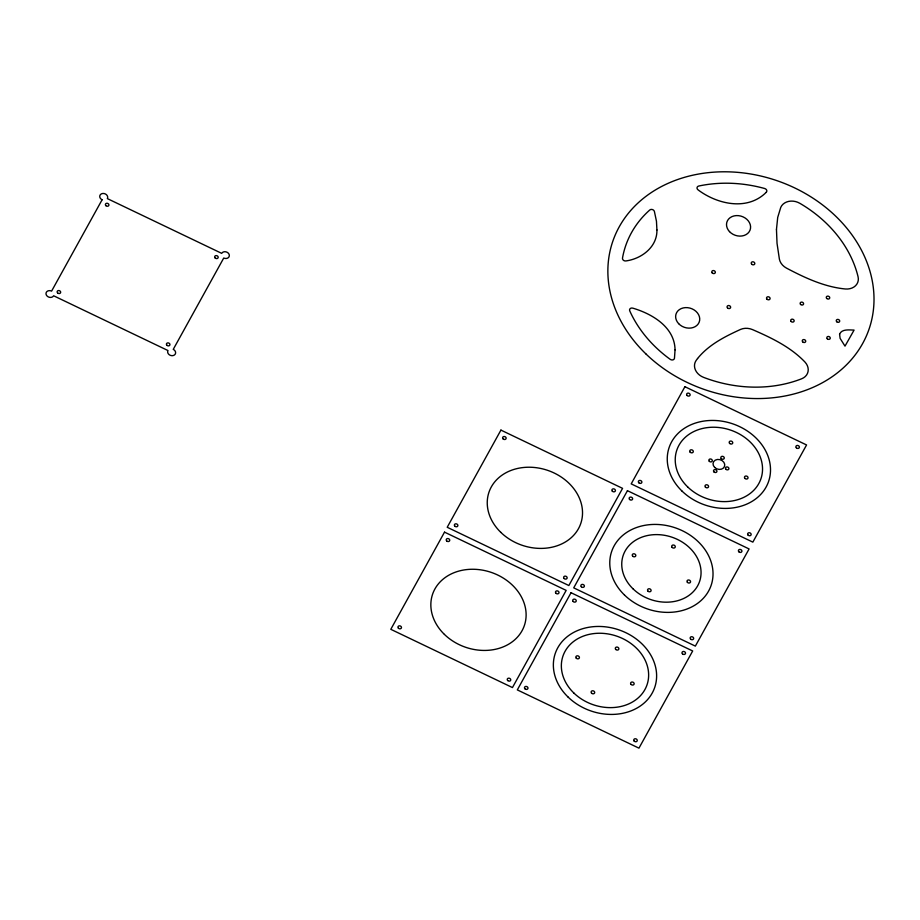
<?xml version="1.0" encoding="UTF-8"?>
<svg xmlns="http://www.w3.org/2000/svg" width="920" height="920" viewBox="0 0 920 920"><rect width="100%" height="100%" fill="white"/><g stroke="black" fill="none" stroke-linecap="round" stroke-linejoin="round"><path stroke-width="1.38" d="M776.468 229.413L777.032 243.34L779.401 259.21A13.535 11.051 18.8 0 0 786.439 268.088C804.896 277.828 824.423 286.983 845.457 288.995A13.535 11.051 18.8 0 0 858.072 276.782A121.808 99.417 18.8 0 0 799.859 203.32A13.535 11.051 18.8 0 0 780.769 207.356L777.71 217.419L776.468 229.413M675.05 349.865L674.463 358.305A2.702 2.208 18.8 0 1 670.266 359.375A121.808 99.417 18.8 0 1 629.728 310.845A2.702 2.208 18.8 0 1 632.856 308.166C652.234 313.869 674.716 327.129 675.05 349.865M656.926 229.977C657.294 246.986 641.631 258.738 626.048 260.923A2.702 2.208 18.8 0 1 622.495 258.117A121.808 99.417 18.8 0 1 649.773 209.99A2.702 2.208 18.8 0 1 654.384 211.404L656.455 221.214L656.926 229.977M839.581 334.167L840.109 338.353L844.997 346.138L854.082 330.084C849.344 330.027 841.846 328.728 839.581 334.167M102.097 199.767L51.6 291.111A4.059 3.312 18.8 0 0 46.333 292.284A4.059 3.312 18.8 0 0 48.369 296.941A4.059 3.312 18.8 0 0 53.636 295.78L167.98 350.543A4.059 3.312 18.8 0 0 170.016 355.2A4.059 3.312 18.8 0 0 175.283 354.039A4.059 3.312 18.8 0 0 173.248 349.37L223.744 258.025A4.059 3.312 18.8 0 0 228.999 256.852A4.059 3.312 18.8 0 0 226.964 252.195A4.059 3.312 18.8 0 0 221.697 253.356L107.352 198.605A4.059 3.312 18.8 0 0 105.317 193.936A4.059 3.312 18.8 0 0 100.061 195.109A4.059 3.312 18.8 0 0 102.097 199.767M444.521 532.139L390.804 629.314L512.452 687.562L566.168 590.387L444.521 532.139M500.928 430.1L447.212 527.275L568.847 585.534L622.575 488.359L500.928 430.1M571.032 592.721L517.316 689.896L638.952 748.155L692.679 650.981L571.032 592.721M627.44 490.682L573.723 587.857L695.359 646.116L749.087 548.941L627.44 490.682M684.917 386.71L631.2 483.885L752.847 542.133L806.564 444.958L684.917 386.71M697.556 358.524L696.06 360.582A13.535 11.051 18.8 0 0 703.627 377.384A121.808 99.417 18.8 0 0 801.688 378.764A13.535 11.051 18.8 0 0 805.034 362.112C790.625 346.99 771.339 337.789 752.456 329.578A13.535 11.051 18.8 0 0 740.6 329.406C724.845 336.57 708.63 344.781 697.556 358.524M766.222 192.326C747.396 211.151 717.45 204.343 698.199 189.968A2.702 2.208 18.8 0 1 698.728 186.035A121.808 99.417 18.8 0 1 764.716 188.519A2.702 2.208 18.8 0 1 766.222 192.326M166.922 345.287A1.794 1.46 18.8 0 0 169.878 344.966A1.794 1.46 18.8 0 0 167.739 342.895A1.794 1.46 18.8 0 0 166.922 345.287M215.177 258.002A1.794 1.46 18.8 0 0 218.132 257.669A1.794 1.46 18.8 0 0 215.993 255.599A1.794 1.46 18.8 0 0 215.177 258.002M57.649 292.962A1.794 1.46 18.8 0 0 60.605 292.629A1.794 1.46 18.8 0 0 58.466 290.559A1.794 1.46 18.8 0 0 57.649 292.962M105.903 205.666A1.794 1.46 18.8 0 0 108.859 205.344A1.794 1.46 18.8 0 0 106.72 203.274A1.794 1.46 18.8 0 0 105.903 205.666M524.906 688.758A1.794 1.46 18.8 0 0 527.896 688.574A1.794 1.46 18.8 0 0 525.884 686.423A1.794 1.46 18.8 0 0 524.906 688.758M573.16 601.473A1.794 1.46 18.8 0 0 576.161 601.278A1.794 1.46 18.8 0 0 574.137 599.127A1.794 1.46 18.8 0 0 573.16 601.473M682.433 653.798A1.794 1.46 18.8 0 0 685.434 653.614A1.794 1.46 18.8 0 0 683.41 651.463A1.794 1.46 18.8 0 0 682.433 653.798M634.179 741.094A1.794 1.46 18.8 0 0 637.169 740.899A1.794 1.46 18.8 0 0 635.156 738.748A1.794 1.46 18.8 0 0 634.179 741.094M398.394 628.176A1.794 1.46 18.8 0 0 401.384 627.981A1.794 1.46 18.8 0 0 399.372 625.83A1.794 1.46 18.8 0 0 398.394 628.176M446.648 540.879A1.794 1.46 18.8 0 0 449.65 540.695A1.794 1.46 18.8 0 0 447.626 538.545A1.794 1.46 18.8 0 0 446.648 540.879M555.922 593.216A1.794 1.46 18.8 0 0 558.923 593.02A1.794 1.46 18.8 0 0 556.899 590.87A1.794 1.46 18.8 0 0 555.922 593.216M507.667 680.501A1.794 1.46 18.8 0 0 510.657 680.317A1.794 1.46 18.8 0 0 508.645 678.167A1.794 1.46 18.8 0 0 507.667 680.501M690.586 639.055A1.794 1.46 18.8 0 0 693.577 638.871A1.794 1.46 18.8 0 0 691.564 636.72A1.794 1.46 18.8 0 0 690.586 639.055M738.841 551.77A1.794 1.46 18.8 0 0 741.831 551.574A1.794 1.46 18.8 0 0 739.818 549.424A1.794 1.46 18.8 0 0 738.841 551.77M629.567 499.433A1.794 1.46 18.8 0 0 632.557 499.238A1.794 1.46 18.8 0 0 630.545 497.087A1.794 1.46 18.8 0 0 629.567 499.433M581.313 586.73A1.794 1.46 18.8 0 0 584.303 586.534A1.794 1.46 18.8 0 0 582.291 584.384A1.794 1.46 18.8 0 0 581.313 586.73M748.063 535.083A1.794 1.46 18.8 0 0 751.065 534.888A1.794 1.46 18.8 0 0 749.041 532.737A1.794 1.46 18.8 0 0 748.063 535.083M796.329 447.787A1.794 1.46 18.8 0 0 799.319 447.591A1.794 1.46 18.8 0 0 797.306 445.441A1.794 1.46 18.8 0 0 796.329 447.787M687.056 395.45A1.794 1.46 18.8 0 0 690.046 395.266A1.794 1.46 18.8 0 0 688.033 393.116A1.794 1.46 18.8 0 0 687.056 395.45M638.79 482.747A1.794 1.46 18.8 0 0 641.792 482.551A1.794 1.46 18.8 0 0 639.768 480.412A1.794 1.46 18.8 0 0 638.79 482.747M564.075 578.473A1.794 1.46 18.8 0 0 567.065 578.278A1.794 1.46 18.8 0 0 565.053 576.127A1.794 1.46 18.8 0 0 564.075 578.473M612.329 491.176A1.794 1.46 18.8 0 0 615.331 490.992A1.794 1.46 18.8 0 0 613.306 488.842A1.794 1.46 18.8 0 0 612.329 491.176M503.056 438.851A1.794 1.46 18.8 0 0 506.057 438.656A1.794 1.46 18.8 0 0 504.034 436.505A1.794 1.46 18.8 0 0 503.056 438.851M454.802 526.136A1.794 1.46 18.8 0 0 457.792 525.952A1.794 1.46 18.8 0 0 455.779 523.802A1.794 1.46 18.8 0 0 454.802 526.136M568.077 697.061A52.543 42.883 18.8 0 0 654.706 687.458A52.543 42.883 18.8 0 0 592.192 626.796A52.543 42.883 18.8 0 0 568.077 697.061M624.484 595.021A52.543 42.883 18.8 0 0 711.114 585.419A52.543 42.883 18.8 0 0 648.6 524.768A52.543 42.883 18.8 0 0 624.484 595.021M681.961 491.038A52.543 42.883 18.8 0 0 768.602 481.436A52.543 42.883 18.8 0 0 706.077 420.785A52.543 42.883 18.8 0 0 681.961 491.038M444.417 634.409A48.484 39.571 18.8 0 0 524.354 625.554A48.484 39.571 18.8 0 0 466.67 569.583A48.484 39.571 18.8 0 0 444.417 634.409M500.825 532.381A48.484 39.571 18.8 0 0 580.761 523.514A48.484 39.571 18.8 0 0 523.077 467.544A48.484 39.571 18.8 0 0 500.825 532.381M573.781 692.944A44.425 36.259 18.8 0 0 647.024 684.825A44.425 36.259 18.8 0 0 594.17 633.546A44.425 36.259 18.8 0 0 573.781 692.944M615.733 649.428A1.829 1.495 18.8 0 0 618.78 649.232A1.829 1.495 18.8 0 0 616.733 647.047A1.829 1.495 18.8 0 0 615.733 649.428M631.016 684.399A1.829 1.495 18.8 0 0 634.064 684.204A1.829 1.495 18.8 0 0 632.017 682.019A1.829 1.495 18.8 0 0 631.016 684.399M591.56 693.162A1.829 1.495 18.8 0 0 594.607 692.967A1.829 1.495 18.8 0 0 592.56 690.77A1.829 1.495 18.8 0 0 591.56 693.162M576.276 658.191A1.829 1.495 18.8 0 0 579.324 657.995A1.829 1.495 18.8 0 0 577.277 655.799A1.829 1.495 18.8 0 0 576.276 658.191M633.04 588.846A40.365 32.947 18.8 0 0 699.591 581.474A40.365 32.947 18.8 0 0 651.567 534.876A40.365 32.947 18.8 0 0 633.04 588.846M672.14 547.4A1.829 1.495 18.8 0 0 675.188 547.204A1.829 1.495 18.8 0 0 673.141 545.008A1.829 1.495 18.8 0 0 672.14 547.4M687.424 582.371A1.829 1.495 18.8 0 0 690.471 582.176A1.829 1.495 18.8 0 0 688.424 579.979A1.829 1.495 18.8 0 0 687.424 582.371M647.967 591.123A1.829 1.495 18.8 0 0 651.015 590.928A1.829 1.495 18.8 0 0 648.956 588.742A1.829 1.495 18.8 0 0 647.967 591.123M632.684 556.151A1.829 1.495 18.8 0 0 635.731 555.956A1.829 1.495 18.8 0 0 633.673 553.771A1.829 1.495 18.8 0 0 632.684 556.151M687.677 486.933A44.425 36.259 18.8 0 0 760.92 478.814A44.425 36.259 18.8 0 0 708.055 427.524A44.425 36.259 18.8 0 0 687.677 486.933M729.617 443.417A1.829 1.495 18.8 0 0 732.665 443.221A1.829 1.495 18.8 0 0 730.618 441.036A1.829 1.495 18.8 0 0 729.617 443.417M744.901 478.388A1.829 1.495 18.8 0 0 747.948 478.193A1.829 1.495 18.8 0 0 745.901 476.008A1.829 1.495 18.8 0 0 744.901 478.388M705.444 487.151A1.829 1.495 18.8 0 0 708.492 486.956A1.829 1.495 18.8 0 0 706.445 484.759A1.829 1.495 18.8 0 0 705.444 487.151M690.161 452.18A1.829 1.495 18.8 0 0 693.208 451.984A1.829 1.495 18.8 0 0 691.161 449.788A1.829 1.495 18.8 0 0 690.161 452.18M725.891 469.223A1.759 1.438 18.8 0 0 728.824 469.039A1.759 1.438 18.8 0 0 726.846 466.934A1.759 1.438 18.8 0 0 725.891 469.223M713.92 471.879A1.759 1.438 18.8 0 0 716.852 471.695A1.759 1.438 18.8 0 0 714.874 469.591A1.759 1.438 18.8 0 0 713.92 471.879M709.285 461.276A1.759 1.438 18.8 0 0 712.218 461.092A1.759 1.438 18.8 0 0 710.24 458.976A1.759 1.438 18.8 0 0 709.285 461.276M721.245 458.62A1.759 1.438 18.8 0 0 724.189 458.436A1.759 1.438 18.8 0 0 722.211 456.32A1.759 1.438 18.8 0 0 721.245 458.62M727.501 307.901A1.829 1.495 18.8 0 0 730.549 307.705A1.829 1.495 18.8 0 0 728.49 305.52A1.829 1.495 18.8 0 0 727.501 307.901M800.561 304.405A1.759 1.438 18.8 0 0 803.505 304.209A1.759 1.438 18.8 0 0 801.527 302.105A1.759 1.438 18.8 0 0 800.561 304.405M729.502 231.621A12.27 10.017 18.8 0 0 749.972 230.31A12.27 10.017 18.8 0 0 736.184 215.602A12.27 10.017 18.8 0 0 729.502 231.621M678.626 323.644A12.27 10.017 18.8 0 0 699.108 322.334A12.27 10.017 18.8 0 0 685.308 307.625A12.27 10.017 18.8 0 0 678.626 323.644M766.958 299.149A1.829 1.495 18.8 0 0 770.005 298.954A1.829 1.495 18.8 0 0 767.947 296.757A1.829 1.495 18.8 0 0 766.958 299.149M751.674 264.178A1.829 1.495 18.8 0 0 754.722 263.983A1.829 1.495 18.8 0 0 752.663 261.786A1.829 1.495 18.8 0 0 751.674 264.178M827.252 338.755A1.759 1.438 18.8 0 0 830.185 338.56A1.759 1.438 18.8 0 0 828.207 336.455A1.759 1.438 18.8 0 0 827.252 338.755M836.682 321.701A1.759 1.438 18.8 0 0 839.615 321.505A1.759 1.438 18.8 0 0 837.637 319.401A1.759 1.438 18.8 0 0 836.682 321.701M826.7 298.425A1.759 1.438 18.8 0 0 829.644 298.241A1.759 1.438 18.8 0 0 827.666 296.125A1.759 1.438 18.8 0 0 826.7 298.425M791.131 321.459A1.759 1.438 18.8 0 0 794.075 321.264A1.759 1.438 18.8 0 0 792.097 319.159A1.759 1.438 18.8 0 0 791.131 321.459M802.688 341.86A1.759 1.438 18.8 0 0 805.632 341.676A1.759 1.438 18.8 0 0 803.654 339.56A1.759 1.438 18.8 0 0 802.688 341.86M712.218 272.93A1.829 1.495 18.8 0 0 715.265 272.734A1.829 1.495 18.8 0 0 713.207 270.549A1.829 1.495 18.8 0 0 712.218 272.93M645.782 353.797A135.447 110.549 18.8 0 0 869.078 329.049A135.447 110.549 18.8 0 0 707.94 172.695A135.447 110.549 18.8 0 0 645.782 353.797M714.679 467.452A5.98 4.887 18.8 0 0 724.546 466.359A5.98 4.887 18.8 0 0 717.428 459.459A5.98 4.887 18.8 0 0 714.679 467.452"/></g></svg>
